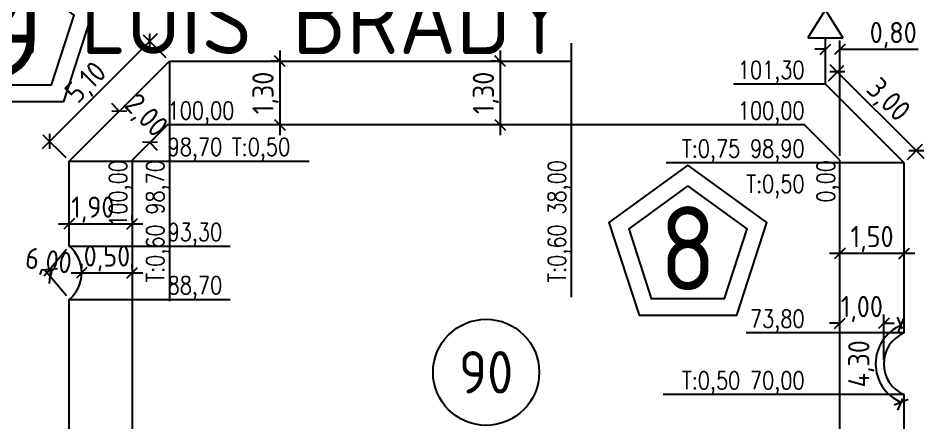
# Model space of a CAD drawing. Extents: x -48 to 13651, y -112 to 3468.
# Drawn here: x 1626.1 to 1754.1, y 1947 to 2004.2 of the extents above; entities that cross this region are included whole.
import ezdxf
from ezdxf.enums import TextEntityAlignment as Align

# ---------------------------------------------------------------- set-up
doc = ezdxf.new("R2010")
doc.units = 0
doc.header["$LTSCALE"] = 6
doc.header["$MEASUREMENT"] = 0
doc.layers.get('0').update_dxf_attribs({"linetype": 'CONTINUOUS'})
doc.layers.get('DEFPOINTS').update_dxf_attribs({"linetype": 'CONTINUOUS'})
for name, color, linetype in [('50', 41, 'CONTINUOUS'), ('63', 171, 'CONTINUOUS'), ('CAS', 7, 'CONTINUOUS'), ('COTA', 2, 'CONTINUOUS'), ('MANZANAS', 7, 'CONTINUOUS'), ('NUMERO-CROQUIS', 13, 'CONTINUOUS'), ('PROGRESIVA', 60, 'CONTINUOUS'), ('VALVULAS', 20, 'CONTINUOUS')]:
    doc.layers.add(name, color=color, linetype=linetype)
doc.layers.add('ATENCION', color=7, linetype='CONTINUOUS', plot=False)
doc.styles.add('ABADIMTCONDE', font='isocp.shx')
doc.styles.add('GEOSLAB703LTBT', font='isocp.shx', dxfattribs={"width": 0.9, "height": 8})
doc.styles.add('ROMANS', font='romans.shx', dxfattribs={"width": 0.8, "height": 2.5})
doc.dimstyles.new('COTA02', dxfattribs={"dimtxt": 3, "dimasz": 1.5, "dimexe": 1.25, "dimexo": 0.625, "dimgap": 0.3, "dimtad": 1, "dimtoh": 1, "dimdsep": 46, "dimlunit": 6, "dimtxsty": 'ABADIMTCONDE', "dimblk1": 'OBLIQUE', "dimblk2": 'OBLIQUE', "dimsah": 1, "dimcen": 2.5, "dimdle": 1.5, "dimclrd": 60, "dimclre": 60, "dimclrt": 256, "dimadec": 0, "dimazin": 0, "dimtfac": 1, "dimtix": 1, "dimtofl": 0, "dimtmove": 0, "dimatfit": 0, "dimldrblk": 'OBLIQUE', "dimfxl": 1, "dimtolj": 1, "dimtzin": 0, "dimarcsym": 0})

# ---------------------------------------------------------------- blocks, each defined once
blk = doc.blocks.new('_OBLIQUE')
at = {"color": 0, "linetype": 'ByBlock'}
blk.add_line((-0.5, -0.5), (0.5, 0.5), dxfattribs=at)
blk = doc.blocks.new('*D395')
at = {"layer": 'COTA', "color": 60, "lineweight": -2, "transparency": 16777216}
for p, q in [((1635.09, 1968.85), (1635.09, 1969.47)), ((1642.23, 1968.85), (1642.23, 1969.47)), ((1633.59, 1968.22), (1643.73, 1968.22))]:
    blk.add_line(p, q, dxfattribs=at)
at = {"layer": 'DEFPOINTS', "color": 0, "transparency": 16777216}
for p in [(1635.09, 1968.22), (1642.23, 1968.22), (1642.23, 1968.22)]:
    blk.add_point(p, dxfattribs=at)
at = {"layer": 'COTA', "color": 60, "lineweight": -2, "transparency": 16777216, "xscale": 1.5, "yscale": 1.5, "zscale": 1.5, "rotation": 180}
blk.add_blockref('_OBLIQUE', (1635.09, 1968.22), dxfattribs=at)
at = {"layer": 'COTA', "color": 60, "lineweight": -2, "transparency": 16777216, "xscale": 1.5, "yscale": 1.5, "zscale": 1.5}
blk.add_blockref('_OBLIQUE', (1642.23, 1968.22), dxfattribs=at)
at = {"layer": 'COTA', "transparency": 16777216, "insert": (1638.66, 1970.25), "char_height": 3, "attachment_point": 5, "style": 'ABADIMTCONDE'}
blk.add_mtext('\\A1;0,50', dxfattribs=at)
blk = doc.blocks.new('*D396')
at = {"layer": 'COTA', "color": 60, "lineweight": -2, "transparency": 16777216}
for p, q in [((1633.33, 1975.61), (1633.33, 1976.38)), ((1642.23, 1975.61), (1642.23, 1976.38)), ((1631.83, 1975.13), (1643.73, 1975.13))]:
    blk.add_line(p, q, dxfattribs=at)
at = {"layer": 'DEFPOINTS', "color": 0, "transparency": 16777216}
for p in [(1633.33, 1974.98), (1642.23, 1975.13), (1642.23, 1974.98)]:
    blk.add_point(p, dxfattribs=at)
at = {"layer": 'COTA', "color": 60, "lineweight": -2, "transparency": 16777216, "xscale": 1.5, "yscale": 1.5, "zscale": 1.5, "rotation": 180}
blk.add_blockref('_OBLIQUE', (1633.33, 1975.13), dxfattribs=at)
at = {"layer": 'COTA', "color": 60, "lineweight": -2, "transparency": 16777216, "xscale": 1.5, "yscale": 1.5, "zscale": 1.5}
blk.add_blockref('_OBLIQUE', (1642.23, 1975.13), dxfattribs=at)
at = {"layer": 'COTA', "transparency": 16777216, "insert": (1636.67, 1977.15), "char_height": 3, "attachment_point": 5, "style": 'ABADIMTCONDE'}
blk.add_mtext('\\A1;1,90', dxfattribs=at)
blk = doc.blocks.new('*D397')
at = {"layer": 'COTA', "color": 60, "lineweight": -2, "transparency": 16777216}
for p, q in [((1645.77, 2001.99), (1629.49, 1985.73)), ((1647.05, 1998.59), (1643.83, 2001.81)), ((1632.89, 1984.45), (1629.67, 1987.68))]:
    blk.add_line(p, q, dxfattribs=at)
at = {"layer": 'DEFPOINTS', "color": 0, "transparency": 16777216}
for p in [(1647.49, 1998.14), (1630.55, 1986.79), (1633.33, 1984.01)]:
    blk.add_point(p, dxfattribs=at)
at = {"layer": 'COTA', "color": 60, "lineweight": -2, "transparency": 16777216, "xscale": 1.5, "yscale": 1.5, "zscale": 1.5}
for p, rotation in [((1644.71, 2000.93), 44.95700035653572), ((1630.55, 1986.79), 224.9570003565357)]:
    blk.add_blockref('_OBLIQUE', p, dxfattribs=dict(at, rotation=rotation))
at = {"layer": 'COTA', "transparency": 16777216, "insert": (1635.86, 1994.95), "char_height": 3, "attachment_point": 5, "rotation": 44.957, "style": 'ABADIMTCONDE'}
blk.add_mtext('\\A1;5,10', dxfattribs=at)
blk = doc.blocks.new('*D398')
at = {"layer": 'COTA', "color": 60, "lineweight": -2, "transparency": 16777216}
for p, q in [((1640.41, 1991.08), (1639.36, 1992.15)), ((1640.86, 1991.51), (1641.3, 1991.95)), ((1645.18, 1987.08), (1645.63, 1987.52)), ((1644.73, 1986.65), (1645.78, 1985.57))]:
    blk.add_line(p, q, dxfattribs=at)
at = {"layer": 'DEFPOINTS', "color": 0, "transparency": 16777216}
for p in [(1640.41, 1991.08), (1644.73, 1986.65), (1644.73, 1986.65)]:
    blk.add_point(p, dxfattribs=at)
at = {"layer": 'COTA', "color": 60, "lineweight": -2, "transparency": 16777216, "xscale": 1.5, "yscale": 1.5, "zscale": 1.5}
for p, rotation in [((1640.41, 1991.08), 314.2978446604876), ((1644.73, 1986.65), 134.2978446604876)]:
    blk.add_blockref('_OBLIQUE', p, dxfattribs=dict(at, rotation=rotation))
at = {"layer": 'COTA', "transparency": 16777216, "insert": (1644.02, 1990.28), "char_height": 3, "attachment_point": 5, "rotation": 314.2978, "style": 'ABADIMTCONDE'}
blk.add_mtext('\\A1;2,00', dxfattribs=at)
blk = doc.blocks.new('*D399')
at = {"layer": 'COTA', "color": 60, "lineweight": -2, "transparency": 16777216}
for p, q in [((1663.08, 1999.64), (1663.08, 1987.65)), ((1662.88, 1998.14), (1661.83, 1998.14)), ((1662.88, 1989.15), (1661.83, 1989.15))]:
    blk.add_line(p, q, dxfattribs=at)
at = {"layer": 'DEFPOINTS', "color": 0, "transparency": 16777216}
for p in [(1663.51, 1998.14), (1663.08, 1989.15), (1663.51, 1989.15)]:
    blk.add_point(p, dxfattribs=at)
at = {"layer": 'COTA', "color": 60, "lineweight": -2, "transparency": 16777216, "xscale": 1.5, "yscale": 1.5, "zscale": 1.5}
for p, rotation in [((1663.08, 1998.14), 90), ((1663.08, 1989.15), 270)]:
    blk.add_blockref('_OBLIQUE', p, dxfattribs=dict(at, rotation=rotation))
at = {"layer": 'COTA', "transparency": 16777216, "insert": (1661.06, 1993.64), "char_height": 3, "attachment_point": 5, "rotation": 90, "style": 'ABADIMTCONDE'}
blk.add_mtext('\\A1;1,30', dxfattribs=at)
blk = doc.blocks.new('*D400')
at = {"layer": 'COTA', "color": 60, "lineweight": -2, "transparency": 16777216}
for p, q in [((1740.61, 1995.34), (1742.77, 1997.5)), ((1740.82, 1997.68), (1754.09, 1984.43)), ((1751.75, 1984.21), (1753.91, 1986.38))]:
    blk.add_line(p, q, dxfattribs=at)
at = {"layer": 'DEFPOINTS', "color": 0, "transparency": 16777216}
for p in [(1740.17, 1994.9), (1753.03, 1985.49), (1751.31, 1983.77)]:
    blk.add_point(p, dxfattribs=at)
at = {"layer": 'COTA', "color": 60, "lineweight": -2, "transparency": 16777216, "xscale": 1.5, "yscale": 1.5, "zscale": 1.5}
for p, rotation in [((1741.88, 1996.62), 135.0429417740478), ((1753.03, 1985.49), 315.0429417740477)]:
    blk.add_blockref('_OBLIQUE', p, dxfattribs=dict(at, rotation=rotation))
at = {"layer": 'COTA', "transparency": 16777216, "insert": (1748.89, 1992.49), "char_height": 3, "attachment_point": 5, "rotation": 315.0429, "style": 'ABADIMTCONDE'}
blk.add_mtext('\\A1;3,00', dxfattribs=at)
blk = doc.blocks.new('*D401')
at = {"layer": 'COTA', "color": 60, "lineweight": -2, "transparency": 16777216}
for p, q in [((1740.17, 1995.52), (1740.17, 2001.06)), ((1742.23, 1984.77), (1742.23, 2001.06)), ((1740.17, 1999.81), (1738.67, 1999.81)), ((1742.23, 1999.81), (1753.29, 1999.81))]:
    blk.add_line(p, q, dxfattribs=at)
at = {"layer": 'DEFPOINTS', "color": 0, "transparency": 16777216}
for p in [(1740.17, 1999.81), (1740.17, 1994.9), (1742.23, 1984.15)]:
    blk.add_point(p, dxfattribs=at)
at = {"layer": 'COTA', "color": 60, "lineweight": -2, "transparency": 16777216, "xscale": 1.5, "yscale": 1.5, "zscale": 1.5}
blk.add_blockref('_OBLIQUE', (1740.17, 1999.81), dxfattribs=at)
at = {"layer": 'COTA', "color": 60, "lineweight": -2, "transparency": 16777216, "xscale": 1.5, "yscale": 1.5, "zscale": 1.5, "rotation": 180}
blk.add_blockref('_OBLIQUE', (1742.23, 1999.81), dxfattribs=at)
at = {"layer": 'COTA', "transparency": 16777216, "insert": (1749.76, 2001.83), "char_height": 3, "attachment_point": 5, "style": 'ABADIMTCONDE'}
blk.add_mtext('\\A1;0,80', dxfattribs=at)
blk = doc.blocks.new('*D402')
at = {"layer": 'COTA', "color": 60, "lineweight": -2, "transparency": 16777216}
for p, q in [((1742.23, 1969.81), (1742.23, 1972.21)), ((1751.31, 1969.81), (1751.31, 1972.21)), ((1752.81, 1970.96), (1740.73, 1970.96))]:
    blk.add_line(p, q, dxfattribs=at)
at = {"layer": 'DEFPOINTS', "color": 0, "transparency": 16777216}
for p in [(1742.23, 1970.96), (1742.23, 1969.18), (1751.31, 1969.18)]:
    blk.add_point(p, dxfattribs=at)
at = {"layer": 'COTA', "color": 60, "lineweight": -2, "transparency": 16777216, "xscale": 1.5, "yscale": 1.5, "zscale": 1.5, "rotation": 180}
blk.add_blockref('_OBLIQUE', (1742.23, 1970.96), dxfattribs=at)
at = {"layer": 'COTA', "color": 60, "lineweight": -2, "transparency": 16777216, "xscale": 1.5, "yscale": 1.5, "zscale": 1.5}
blk.add_blockref('_OBLIQUE', (1751.31, 1970.96), dxfattribs=at)
at = {"layer": 'COTA', "transparency": 16777216, "insert": (1746.77, 1972.99), "char_height": 3, "attachment_point": 5, "style": 'ABADIMTCONDE'}
blk.add_mtext('\\A1;1,50', dxfattribs=at)
blk = doc.blocks.new('*D403')
at = {"layer": 'COTA', "color": 60, "lineweight": -2, "transparency": 16777216}
for p, q in [((1742.23, 1955.98), (1742.23, 1962.32)), ((1748.41, 1955.98), (1748.41, 1962.32)), ((1742.23, 1961.07), (1740.73, 1961.07)), ((1748.41, 1961.07), (1749.91, 1961.07))]:
    blk.add_line(p, q, dxfattribs=at)
at = {"layer": 'DEFPOINTS', "color": 0, "transparency": 16777216}
for p in [(1742.23, 1961.07), (1742.23, 1955.35), (1748.41, 1955.35)]:
    blk.add_point(p, dxfattribs=at)
at = {"layer": 'COTA', "color": 60, "lineweight": -2, "transparency": 16777216, "xscale": 1.5, "yscale": 1.5, "zscale": 1.5}
blk.add_blockref('_OBLIQUE', (1742.23, 1961.07), dxfattribs=at)
at = {"layer": 'COTA', "color": 60, "lineweight": -2, "transparency": 16777216, "xscale": 1.5, "yscale": 1.5, "zscale": 1.5, "rotation": 180}
blk.add_blockref('_OBLIQUE', (1748.41, 1961.07), dxfattribs=at)
at = {"layer": 'COTA', "transparency": 16777216, "insert": (1745.32, 1963.09), "char_height": 3, "attachment_point": 5, "style": 'ABADIMTCONDE'}
blk.add_mtext('\\A1;1,00', dxfattribs=at)
blk = doc.blocks.new('*D707')
at = {"layer": 'COTA', "color": 60, "lineweight": -2, "transparency": 16777216}
for p, q in [((1751.07, 1960.29), (1750.38, 1961.92)), ((1751.07, 1950.42), (1750.38, 1948.78))]:
    blk.add_line(p, q, dxfattribs=at)
blk.add_arc((1753.14, 1955.35), 5.88, 112.7985, 247.2015, dxfattribs=at)
at = {"layer": 'DEFPOINTS', "color": 0, "transparency": 16777216}
for p in [(1751.31, 1959.71), (1747.71, 1957.59), (1753.14, 1955.35), (1751.31, 1950.99)]:
    blk.add_point(p, dxfattribs=at)
at = {"layer": 'COTA', "color": 60, "lineweight": -2, "transparency": 16777216, "xscale": 1.5, "yscale": 1.5, "zscale": 1.5}
for p, rotation in [((1750.87, 1960.77), 22.79846492773181), ((1750.87, 1949.94), 337.2015350722682)]:
    blk.add_blockref('_OBLIQUE', p, dxfattribs=dict(at, rotation=rotation))
at = {"layer": 'COTA', "transparency": 16777216, "insert": (1745.24, 1955.35), "char_height": 3, "attachment_point": 5, "rotation": 90, "style": 'ABADIMTCONDE'}
blk.add_mtext('\\A1;4,30', dxfattribs=at)
blk = doc.blocks.new('*D1082')
at = {"layer": 'COTA', "color": 60, "lineweight": -2, "transparency": 16777216}
for p, q in [((1632.93, 1971.5), (1629.8, 1967.74)), ((1632.93, 1964.94), (1629.8, 1968.7))]:
    blk.add_line(p, q, dxfattribs=at)
blk.add_arc((1630.2, 1968.22), 0.622, 309.7976, 50.2024, dxfattribs=at)
at = {"layer": 'DEFPOINTS', "color": 0, "transparency": 16777216}
for p in [(1633.33, 1971.98), (1630.8, 1968.4), (1630.2, 1968.22), (1633.33, 1964.46)]:
    blk.add_point(p, dxfattribs=at)
at = {"layer": 'COTA', "color": 60, "lineweight": -2, "transparency": 16777216, "xscale": 1.5, "yscale": 1.5, "zscale": 1.5}
for p, rotation in [((1630.6, 1968.7), 140.2023880288969), ((1630.6, 1967.74), 219.7976119711191)]:
    blk.add_blockref('_OBLIQUE', p, dxfattribs=dict(at, rotation=rotation))
at = {"layer": 'COTA', "transparency": 16777216, "insert": (1630.38, 1969.61), "char_height": 3, "attachment_point": 5, "rotation": 352.679, "style": 'ABADIMTCONDE'}
blk.add_mtext('\\A1;6,00', dxfattribs=at)
blk = doc.blocks.new('*D1083')
at = {"layer": 'COTA', "color": 60, "lineweight": -2, "transparency": 16777216}
for p, q in [((1694.22, 1999.64), (1694.22, 1987.65)), ((1694.02, 1998.14), (1692.97, 1998.14)), ((1694.02, 1989.15), (1692.97, 1989.15))]:
    blk.add_line(p, q, dxfattribs=at)
at = {"layer": 'DEFPOINTS', "color": 0, "transparency": 16777216}
for p in [(1694.65, 1998.14), (1694.22, 1989.15), (1694.65, 1989.15)]:
    blk.add_point(p, dxfattribs=at)
at = {"layer": 'COTA', "color": 60, "lineweight": -2, "transparency": 16777216, "xscale": 1.5, "yscale": 1.5, "zscale": 1.5}
for p, rotation in [((1694.22, 1998.14), 90), ((1694.22, 1989.15), 270)]:
    blk.add_blockref('_OBLIQUE', p, dxfattribs=dict(at, rotation=rotation))
at = {"layer": 'COTA', "transparency": 16777216, "insert": (1692.2, 1993.64), "char_height": 3, "attachment_point": 5, "rotation": 90, "style": 'ABADIMTCONDE'}
blk.add_mtext('\\A1;1,30', dxfattribs=at)

msp = doc.modelspace()

# ---------------------------------------------------------------- linework, layer by layer
at = {"layer": '50', "ltscale": 0.1}
for p, q in [((1633.332, 1984.009), (1647.488, 1998.144)), ((1647.488, 1998.144), (1704.234, 1998.144)), ((1633.332, 1971.98), (1633.332, 1984.009)), ((1633.332, 1893.319), (1633.332, 1964.461))]:
    msp.add_line(p, q, dxfattribs=at)
msp.add_arc((1630.2, 1968.22), 4.893, 309.79761, 50.20239, dxfattribs=at)
at = {"layer": '63', "ltscale": 0.1}
for p, q in [((1740.166, 1994.899), (1740.166, 2001.428)), ((1751.31, 1983.772), (1740.166, 1994.899)), ((1751.31, 1959.713), (1751.31, 1983.772)), ((1751.31, 1905.671), (1751.31, 1950.992))]:
    msp.add_line(p, q, dxfattribs=at)
msp.add_arc((1753.143, 1955.353), 4.73, 112.79846, 247.20154, dxfattribs=at)
at = {"layer": 'CAS', "ltscale": 0.1}
msp.add_line((1704.234, 2000.7), (1704.234, 1995.587), dxfattribs=at)
at = {"layer": 'MANZANAS'}
for p, q in [((1647.234, 1989.145), (1642.234, 1984.145)), ((1737.234, 1989.145), (1647.234, 1989.145)), ((1742.234, 1984.145), (1737.234, 1989.145)), ((1642.234, 1984.145), (1642.234, 1894.145)), ((1742.234, 1894.145), (1742.234, 1984.145))]:
    msp.add_line(p, q, dxfattribs=at)
at = {"layer": 'NUMERO-CROQUIS'}
msp.add_circle((1692.234, 1954.145), 7.5, dxfattribs=at)
at = {"layer": 'PROGRESIVA'}
for p, q in [((1647.488, 1998.144), (1647.488, 1964.225)), ((1704.234, 1998.144), (1704.234, 1964.746)), ((1740.166, 1994.899), (1727.168, 1994.899)), ((1633.332, 1984.009), (1667.253, 1984.009)), ((1751.31, 1983.772), (1717.657, 1983.772)), ((1633.332, 1971.98), (1656.048, 1971.98)), ((1633.332, 1964.461), (1656.048, 1964.461)), ((1751.31, 1959.713), (1728.992, 1959.713)), ((1751.31, 1950.992), (1717.266, 1950.992))]:
    msp.add_line(p, q, dxfattribs=at)
at = {"layer": 'VALVULAS'}
for p, q in [((1737.684, 2009.434), (1742.648, 2001.428)), ((1742.648, 2009.434), (1737.684, 2001.428)), ((1737.684, 2001.428), (1742.648, 2001.428))]:
    msp.add_line(p, q, dxfattribs=at)
for points in [[(1625.655, 2013.634), (1614.502, 2005.531), (1618.762, 1992.419), (1632.548, 1992.419), (1636.808, 2005.531)], [(1625.655, 2010.702), (1617.29, 2004.625), (1620.485, 1994.791), (1630.825, 1994.791), (1634.02, 2004.625)], [(1720.746, 1983.42), (1709.593, 1975.316), (1713.853, 1962.205), (1727.639, 1962.205), (1731.899, 1975.316)], [(1720.746, 1980.488), (1712.381, 1974.41), (1715.576, 1964.577), (1725.916, 1964.577), (1729.111, 1974.41)]]:
    msp.add_lwpolyline(points, close=True, dxfattribs=at)

# ---------------------------------------------------------------- texts
at = {"layer": 'ATENCION', "style": 'GEOSLAB703LTBT'}
msp.add_text('P. LUIS BRADY', height=10, dxfattribs=at).set_placement((1619.141, 2004.145), align=Align.MIDDLE_LEFT)
at = {"layer": 'NUMERO-CROQUIS', "style": 'GEOSLAB703LTBT'}
msp.add_text('90', height=6, dxfattribs=at).set_placement((1692.234, 1954.145), align=Align.MIDDLE)
at = {"layer": 'PROGRESIVA', "style": 'ROMANS', "width": 0.8}
for s, p in [('101,30', (1737.234, 1994.899)), ('100,00', (1737.234, 1989.145)), ('T:0,75 98,90', (1737.234, 1983.772)), ('T:0,50', (1737.234, 1978.777)), ('73,80', (1737.234, 1959.713)), ('T:0,50 70,00', (1737.234, 1950.992))]:
    msp.add_text(s, height=2.5, dxfattribs=at).set_placement(p, align=Align.BOTTOM_RIGHT)
for s, p in [('100,00', (1647.234, 1989.145)), ('98,70 T:0,50', (1647.234, 1984.009)), ('93,30', (1647.234, 1971.98)), ('88,70', (1647.234, 1964.461))]:
    msp.add_text(s, height=2.5, dxfattribs=at).set_placement(p, align=Align.BOTTOM_LEFT)
for s, p in [('100,00', (1642.234, 1984.145)), ('T:0,60 98,70', (1647.488, 1984.145)), ('T:0,60 38,00', (1704.234, 1984.145)), ('0,00', (1742.234, 1984.145))]:
    msp.add_text(s, height=2.5, rotation=90, dxfattribs=at).set_placement(p, align=Align.BOTTOM_RIGHT)
at = {"layer": 'VALVULAS', "style": 'GEOSLAB703LTBT'}
for s, p in [('9', (1625.655, 2001.907)), ('8', (1720.746, 1971.693))]:
    msp.add_text(s, height=11.859, dxfattribs=at).set_placement(p, align=Align.MIDDLE)

# ---------------------------------------------------------------- dimensions: what is measured, and where the dimension line sits
at = {"layer": 'COTA'}
for base, p1, p2, text, picture, middle in [((1740.166, 1999.805), (1742.234, 1984.145), (1740.166, 1994.899), '0,80', '*D401', (1749.761, 1999.805)), ((1642.234, 1975.129), (1633.332, 1974.984), (1642.234, 1974.984), '1,90', '*D396', (1636.669, 1975.129))]:
    dim = msp.add_linear_dim(base=base, p1=p1, p2=p2, text=text, dimstyle='COTA02', dxfattribs=at)
    dim.commit()
    dim.dimension.update_dxf_attribs({"geometry": picture, "text_midpoint": middle, "dimtype": 160})
dim = msp.add_linear_dim(base=(1630.554, 1986.792), p1=(1647.488, 1998.144), p2=(1633.332, 1984.009), angle=224.957, text='5,10', dimstyle='COTA02', dxfattribs=at)
dim.commit()
dim.dimension.update_dxf_attribs({"geometry": '*D397', "text_midpoint": (1637.287, 1993.515), "dimtype": 161})
for base, p1, p2, picture, middle in [((1663.085, 1989.145), (1663.508, 1998.144), (1663.508, 1989.145), '*D399', (1661.06, 1993.645)), ((1694.224, 1989.145), (1694.647, 1998.144), (1694.647, 1989.145), '*D1083', (1692.199, 1993.645))]:
    dim = msp.add_linear_dim(base=base, p1=p1, p2=p2, angle=90, text='1,30', dimstyle='COTA02', dxfattribs=at)
    dim.commit()
    dim.dimension.update_dxf_attribs({"geometry": picture, "text_midpoint": middle})
for p1, p2, distance, text, picture, middle in [((1740.166, 1994.899), (1751.31, 1983.772), 2.43, '3,00', '*D400', (1748.886, 1992.488)), ((1640.41, 1991.076), (1644.734, 1986.645), 0, '2,00', '*D398', (1644.021, 1990.275))]:
    dim = msp.add_aligned_dim(p1=p1, p2=p2, distance=distance, text=text, dimstyle='COTA02', dxfattribs=at)
    dim.commit()
    dim.dimension.update_dxf_attribs({"geometry": picture, "text_midpoint": middle})
for base, p1, p2, text, picture, middle in [((1742.234, 1970.965), (1751.31, 1969.185), (1742.234, 1969.185), '1,50', '*D402', (1746.772, 1972.99)), ((1642.234, 1968.22), (1635.093, 1968.22), (1642.234, 1968.22), '0,50', '*D395', (1638.663, 1970.245)), ((1742.234, 1961.069), (1748.413, 1955.353), (1742.234, 1955.353), '1,00', '*D403', (1745.323, 1963.094))]:
    dim = msp.add_linear_dim(base=base, p1=p1, p2=p2, text=text, dimstyle='COTA02', dxfattribs=at)
    dim.commit()
    dim.dimension.update_dxf_attribs({"geometry": picture, "text_midpoint": middle})
at = {"layer": 'COTA', "color": 12}
dim = msp.add_angular_dim_3p(base=(1630.796, 1968.4), center=(1630.2, 1968.22), p1=(1633.332, 1964.461), p2=(1633.332, 1971.98), text='6,00', dimstyle='COTA02', override={"dimadec": 4}, dxfattribs=at)
dim.commit()
dim.dimension.update_dxf_attribs({"geometry": '*D1082', "text_midpoint": (1630.121, 1967.603), "dimtype": 165})
at = {"layer": 'COTA'}
dim = msp.add_angular_dim_3p(base=(1747.71, 1957.592), center=(1753.143, 1955.353), p1=(1751.31, 1959.713), p2=(1751.31, 1950.992), text='4,30', dimstyle='COTA02', override={"dimadec": 4}, dxfattribs=at)
dim.commit()
dim.dimension.update_dxf_attribs({"geometry": '*D707', "text_midpoint": (1745.241, 1955.353)})

doc.saveas('drawing.dxf')
